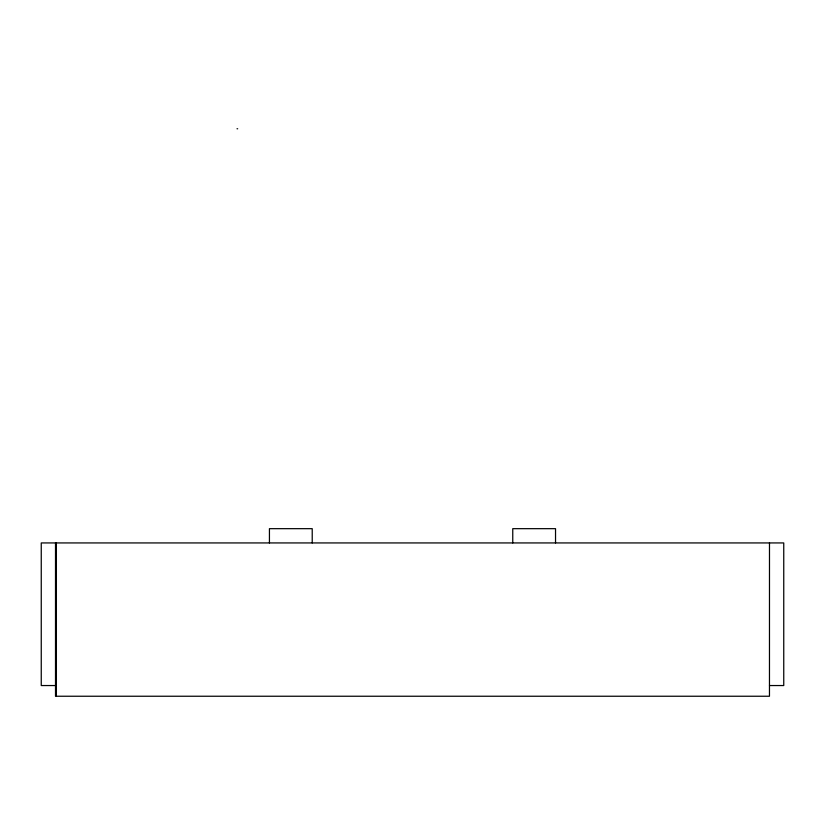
<?xml version="1.0" encoding="UTF-8"?>
<svg xmlns="http://www.w3.org/2000/svg" width="825" height="825" viewBox="0 0 825 825"><rect width="100%" height="100%" fill="white"/><g stroke="black" fill="none" stroke-linecap="round" stroke-linejoin="round"><path stroke-width="1.24" d="M237.023 128.762L237.672 128.762M55.512 685.544L41.25 685.544L41.25 542.933L783.75 542.933L783.75 685.544L769.488 685.544M769.488 542.933L769.467 696.238L55.512 696.238L55.512 542.933M555.534 542.933L555.534 528.67L512.758 528.67L512.758 542.933M312.221 542.933L312.221 528.67L269.435 528.67L269.435 542.933M56.389 542.933L56.389 696.238"/></g></svg>
